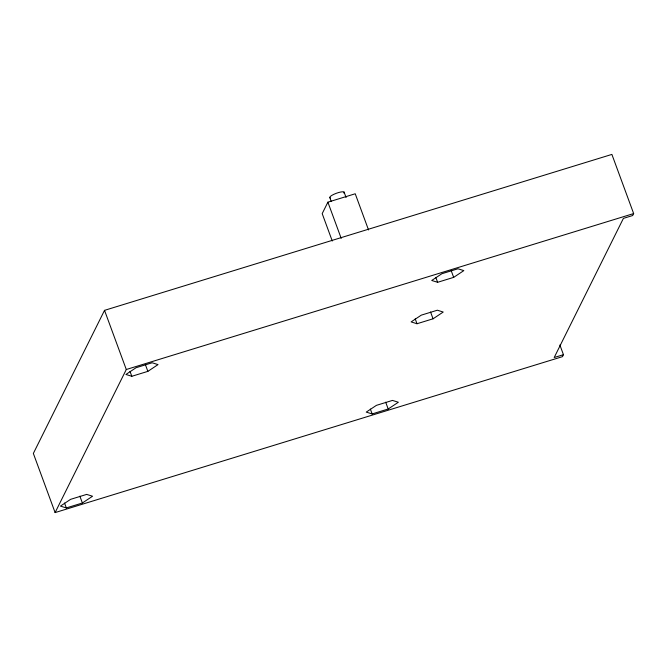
<?xml version="1.0" encoding="UTF-8"?>
<svg xmlns="http://www.w3.org/2000/svg" width="667" height="667" viewBox="0 0 667 667"><rect width="100%" height="100%" fill="white"/><g stroke="black" fill="none" stroke-linecap="round" stroke-linejoin="round"><path stroke-width="1" d="M563.448 354.686L554.185 357.529L623.403 218.376L632.675 215.533L633.65 213.565L611.889 154.41L104.527 310.355L33.35 453.435L55.111 512.589L562.473 356.653L563.448 354.686L559.88 344.989M55.111 512.589L126.288 369.51L633.65 213.565M368.534 229.957L355.228 193.772L327.889 202.176L322.194 213.623L332.266 241.004M147.866 371.361L158.029 364.599L152.134 362.773L136.085 367.709L125.921 374.462L131.816 376.288L147.866 371.361L145.356 364.532M82.383 502.993L92.546 496.231L86.652 494.405L70.602 499.341L60.447 506.103L66.333 507.929L82.383 502.993L79.873 496.165M453.668 277.364L463.832 270.61L457.946 268.784L441.896 273.712L431.732 280.474L437.619 282.299L453.668 277.364L451.159 270.544M433.058 318.801L443.221 312.039L437.327 310.213L421.277 315.149L411.122 321.911L417.008 323.737L433.058 318.801L430.548 311.973M388.194 408.996L398.349 402.243L392.463 400.417L376.413 405.353L366.25 412.106L372.144 413.932L388.194 408.996L385.676 402.176M435.826 277.422L437.619 282.299M415.216 318.859L417.008 323.737M344.08 192.063L346.09 197.524M329.873 197.765L331.207 201.409M327.889 202.176L341.204 238.361M370.343 409.054L372.144 413.932M130.023 371.419L131.816 376.288M104.527 310.355L126.288 369.51M64.541 503.051L66.333 507.929M330.507 197.999A7.712 1.751 -20.2 0 1 336.393 193.263A7.712 1.751 -20.2 0 1 343.889 193.088"/></g></svg>
